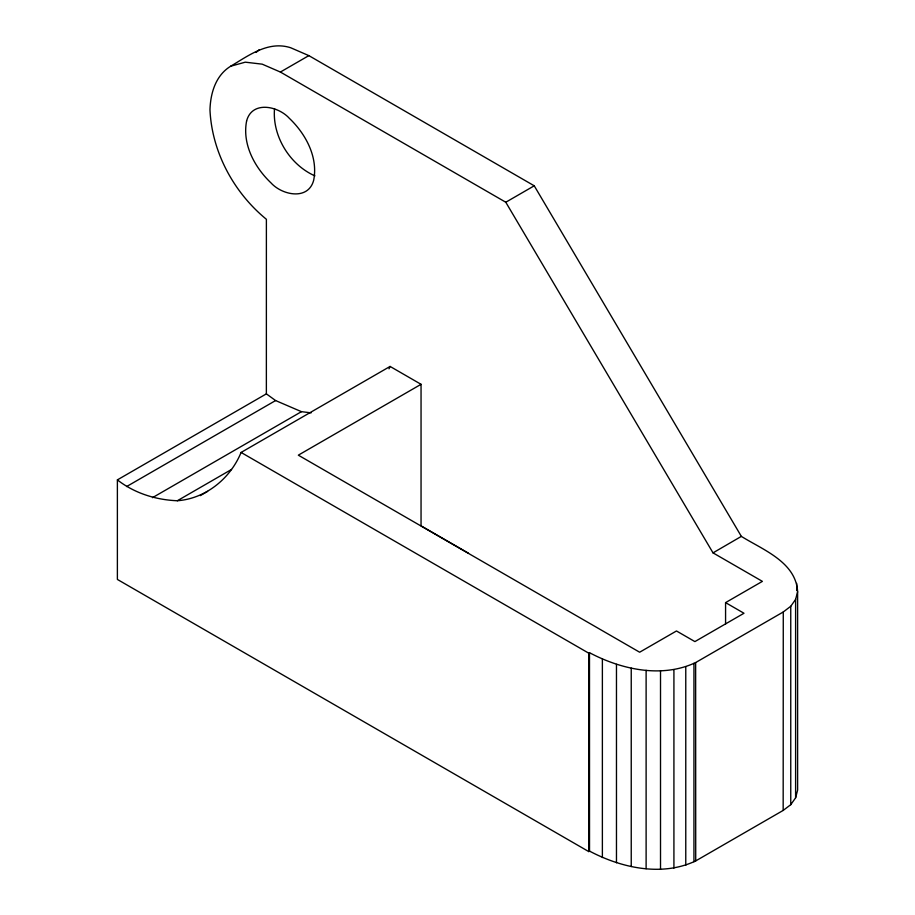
<?xml version="1.0" encoding="UTF-8"?>
<svg xmlns="http://www.w3.org/2000/svg" width="915" height="915" viewBox="0 0 915 915"><rect width="100%" height="100%" fill="white"/><g stroke="black" fill="none" stroke-linecap="round" stroke-linejoin="round"><path stroke-width="1.37" d="M266.368 393.862L266.391 219.291C233.851 192.676 211.88 152.084 209.97 109.811C210.496 93.113 215.654 75.407 230.694 66.212C248.823 55.449 268.358 40.569 290.673 47.74L308.847 55.621L534.234 185.802L741.356 536.384C762.778 549.766 795.958 562.027 797.617 591.696L797.617 790.102L795.604 797.834L790.754 804.674L783.171 810.427L695.72 860.912C661.9 876.936 621.308 867.935 589.523 851.099L588.734 851.579L117.383 579.435L117.383 479.883L266.368 393.862L275.598 400.553L301.458 411.67L311.123 412.859M783.171 810.427L783.274 611.975L790.754 606.268L795.604 599.428L797.617 591.696M274.534 108.611C272.098 136.015 289.815 164.849 314.92 175.863M468.469 553.22L421.049 525.851L421.049 384.311L390.087 366.435L241.091 452.445C230.42 478.454 205.829 498.618 177.327 500.745C155.836 499.899 134.425 493.219 117.383 479.883M389.012 368.825L390.087 366.435M256.097 52.452L259.151 49.787M588.734 851.579L588.734 653.173L589.489 652.692C621.262 669.528 661.808 678.495 695.64 662.563L783.274 611.975M230.694 66.212L245.266 62.174L262.216 64.164L280.39 72.045L505.789 202.238L713.014 552.866L741.356 536.384M280.39 72.045L308.847 55.621M505.789 202.238L534.234 185.802M126.613 486.563L275.598 400.553M152.473 497.68L301.458 411.67M177.327 500.745L231.506 469.464M200.236 495.644L207.625 491.378M421.049 384.311L298.324 455.167L639.654 652.223L676.482 630.973L694.897 641.598L743.987 613.256L725.572 602.619L725.572 624.064M725.572 602.619L762.389 581.368L713.014 552.866M241.091 452.445L588.734 653.173M695.64 662.563L695.72 860.912M589.489 652.692L589.523 851.099M796.69 583.381L796.69 590.518M795.604 599.428L795.604 797.834M790.754 606.268L790.754 804.674M693.947 663.329L693.947 861.713M685.77 666.886L685.77 865.293M673.92 669.688L673.92 868.095M660.516 670.844L660.516 869.25M646.116 670.318L646.116 868.712M631.236 668.122L631.236 866.516M616.47 664.347L616.47 862.754M602.379 659.132L602.379 857.538M246.604 121.009C242.086 144.17 254.622 167.365 271.046 182.943C282.186 195.25 308.355 200.74 313.696 180.175C318.226 157.025 305.679 133.83 289.266 118.241C278.126 105.946 251.957 100.456 246.604 121.009"/></g></svg>
